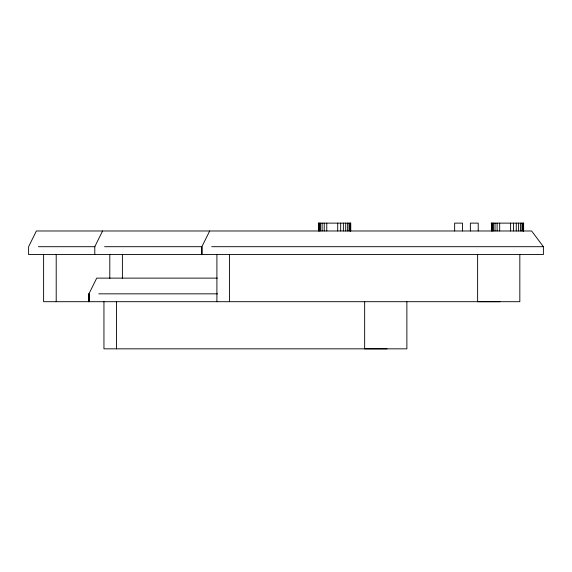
<?xml version="1.0" encoding="UTF-8"?>
<svg xmlns="http://www.w3.org/2000/svg" width="572" height="572" viewBox="0 0 572 572"><rect width="100%" height="100%" fill="white"/><g stroke="black" fill="none" stroke-linecap="round" stroke-linejoin="round"><path stroke-width="0.86" d="M88.932 301.694L88.939 293.836L88.932 301.694L88.939 293.836L96.725 278.121L217.36 278.121M364.664 301.694L364.657 348.834L387.044 348.834M406.871 301.694L406.871 348.834L103.947 348.834L103.947 301.694M477.62 254.554L477.62 301.694L499.999 301.694M519.826 254.554L519.826 301.694L43.608 301.701L43.608 254.554M102.574 230.981L94.788 246.704L94.788 254.554M209.688 230.981L201.895 246.696L201.895 254.554L201.895 246.696L104.59 246.704M318.232 223.13L350.729 223.13L350.729 230.981M491.126 223.13L523.623 223.13L523.623 230.981M38.403 246.704L94.938 246.704M211.697 246.696L543.4 246.696L543.4 254.554L28.6 254.554L28.6 246.704L36.386 230.981L531.617 230.981L543.4 246.696M98.741 293.836L217.503 293.836M523.48 223.13L523.487 230.981M523.101 230.981L523.101 223.13L523.051 230.981M521.929 223.13L521.929 230.981M520.52 223.13L520.52 230.981M518.611 223.13L518.611 230.981M516.266 223.13L516.266 230.981M513.57 223.13L513.57 230.981M510.61 223.13L510.61 230.981M499.671 223.13L499.671 230.981M497.118 223.13L497.118 230.981M495.016 223.13L495.016 230.981M493.457 223.13L493.457 230.981M492.521 223.13L492.521 230.981M491.877 223.13L491.877 230.981M491.663 223.13L491.663 230.981M478.221 230.981L478.221 223.13L470.363 223.13L470.363 230.981M462.505 230.981L462.505 223.13L454.647 223.13L454.647 230.981M350.586 223.13L350.6 230.981M349.034 223.13L349.034 230.981M347.626 223.13L347.626 230.981M345.71 223.13L345.71 230.981M343.372 223.13L343.372 230.981M340.676 223.13L340.676 230.981M337.716 223.13L337.716 230.981M326.769 223.13L326.769 230.981M324.224 223.13L324.224 230.981M322.122 223.13L322.122 230.981M320.556 223.13L320.556 230.981M319.619 223.13L319.619 230.981M318.983 223.13L318.983 230.981M318.768 223.13L318.768 230.981M229.501 254.554L229.501 301.694M216.902 254.554L216.902 301.694M122.394 254.554L122.394 278.571M116.545 301.694L116.545 348.834M109.795 254.554L109.795 278.571M56.206 254.554L56.206 301.701M350.193 230.981L350.193 223.13L350.157 230.981"/></g></svg>
